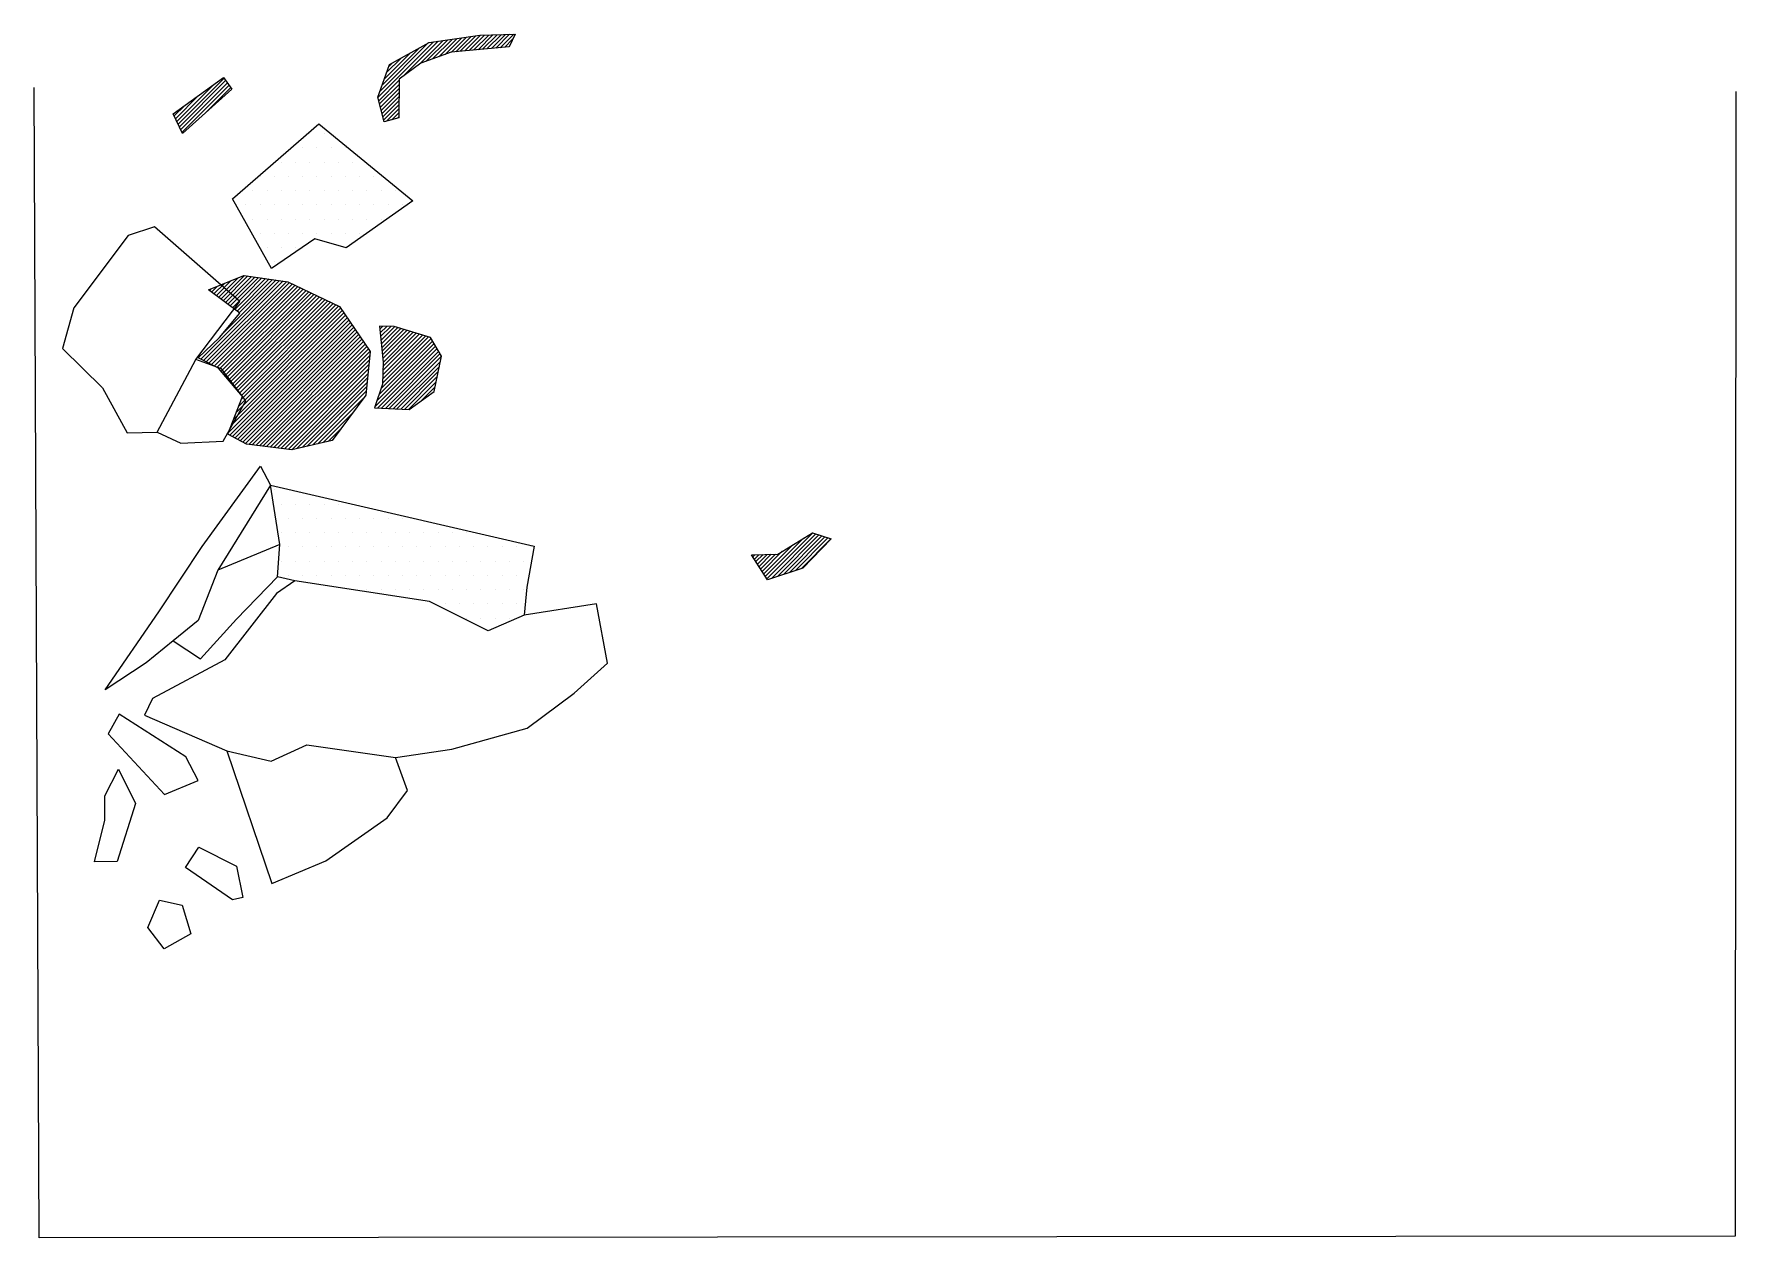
# Model space of a CAD drawing. Header units: metres. Extents: x 2 to 3.5, y -21.01 to -19.95.
import ezdxf

# ---------------------------------------------------------------- set-up
doc = ezdxf.new("R2010")
doc.units = ezdxf.units.M
doc.header["$LTSCALE"] = 25
doc.header["$MEASUREMENT"] = 0
doc.linetypes.add('STRICHPUNKTX2', pattern=[2, 1, -0.5, 0, -0.5])
doc.layers.get('0').update_dxf_attribs({"linetype": 'CONTINUOUS'})
for name, color, linetype in [('GRABUNGSGRENZE', 3, 'STRICHPUNKTX2'), ('KNOCHEN', 2, 'CONTINUOUS'), ('KNOCHENSCHRAFF', 2, 'CONTINUOUS'), ('STEINE', 4, 'CONTINUOUS'), ('STEINESCHRAFF', 4, 'CONTINUOUS')]:
    doc.layers.add(name, color=color, linetype=linetype)

# ---------------------------------------------------------------- blocks, each defined once
blk = doc.blocks.new('*X1')
at = {"color": 0}
for p, q in [((232.63, -1998.64), (235.65, -1995.62)), ((233.96, -1997.67), (236.06, -1995.57)), ((234.59, -1997.39), (236.47, -1995.51)), ((235.15, -1997.19), (236.89, -1995.45)), ((235.7, -1996.99), (237.3, -1995.39)), ((236.25, -1996.79), (237.71, -1995.34)), ((236.8, -1996.6), (238.12, -1995.28)), ((237.19, -1996.56), (238.53, -1995.22)), ((237.58, -1996.52), (238.94, -1995.16)), ((237.97, -1996.49), (239.34, -1995.11)), ((238.36, -1996.45), (239.71, -1995.1)), ((238.75, -1996.42), (240.08, -1995.09)), ((239.14, -1996.38), (240.44, -1995.07)), ((239.53, -1996.34), (240.81, -1995.06)), ((239.92, -1996.31), (241.18, -1995.05)), ((240.31, -1996.27), (241.54, -1995.04)), ((240.7, -1996.24), (241.91, -1995.02)), ((241.09, -1996.2), (242.28, -1995.01)), ((241.48, -1996.16), (242.17, -1995.46)), ((230.35, -2000.57), (235.24, -1995.68)), ((230.5, -2000.07), (234.8, -1995.76)), ((230.7, -1999.52), (234.01, -1996.2)), ((230.89, -1998.97), (233.22, -1996.64)), ((231.08, -1998.42), (232.43, -1997.08)), ((241.87, -1996.13), (241.88, -1996.11)), ((231.28, -1997.88), (231.63, -1997.52)), ((212.7, -2002.67), (215.86, -1999.51)), ((212.81, -2002.91), (216.84, -1998.88)), ((212.93, -2003.15), (216.98, -1999.09)), ((213.04, -2003.39), (217.13, -1999.3)), ((213.15, -2003.63), (217.27, -1999.51)), ((215.25, -2001.89), (217.42, -1999.71)), ((230.42, -2000.85), (232.21, -1999.06)), ((230.49, -2001.13), (232.21, -1999.42)), ((230.57, -2001.42), (232.21, -1999.78)), ((212.47, -2002.19), (213.36, -2001.29)), ((212.59, -2002.43), (214.61, -2000.4)), ((230.64, -2001.7), (232.2, -2000.13)), ((230.71, -2001.98), (232.2, -2000.49)), ((230.78, -2002.26), (232.19, -2000.85)), ((230.86, -2002.54), (232.19, -2001.21)), ((231.09, -2002.66), (232.18, -2001.57)), ((231.58, -2002.52), (232.18, -2001.92)), ((232.07, -2002.39), (232.17, -2002.28)), ((216.35, -2018.11), (218.08, -2016.38)), ((216.56, -2018.26), (218.63, -2016.18)), ((216.76, -2018.41), (218.94, -2016.23)), ((216.96, -2018.56), (219.25, -2016.27)), ((217.17, -2018.71), (219.55, -2016.32)), ((217.37, -2018.86), (219.86, -2016.36)), ((217.57, -2019.01), (220.17, -2016.4)), ((217.78, -2019.16), (220.48, -2016.45)), ((217.98, -2019.31), (220.79, -2016.49)), ((218.18, -2019.46), (221.1, -2016.54)), ((214.81, -2023.53), (221.72, -2016.63)), ((215.05, -2023.65), (222.03, -2016.67)), ((215.28, -2023.77), (222.34, -2016.71)), ((215.51, -2023.89), (222.6, -2016.8)), ((215.54, -2017.51), (215.67, -2017.38)), ((215.74, -2017.66), (216.27, -2017.13)), ((215.75, -2024.01), (222.84, -2016.92)), ((215.95, -2017.81), (216.87, -2016.88)), ((215.98, -2024.13), (223.08, -2017.03)), ((216.15, -2017.96), (217.47, -2016.63)), ((216.22, -2024.25), (223.32, -2017.15)), ((216.42, -2024.4), (223.56, -2017.26)), ((216.58, -2024.59), (223.8, -2017.38)), ((216.74, -2024.79), (224.04, -2017.49)), ((216.85, -2021.15), (221.41, -2016.58)), ((216.9, -2024.98), (224.27, -2017.61)), ((217.07, -2025.17), (224.51, -2017.72)), ((217.23, -2025.36), (224.75, -2017.84)), ((217.39, -2025.55), (224.99, -2017.95)), ((217.47, -2029.36), (227.36, -2019.47)), ((217.55, -2025.75), (225.23, -2018.07)), ((217.69, -2028.79), (227.22, -2019.26)), ((217.71, -2025.94), (225.47, -2018.18)), ((217.87, -2026.13), (225.71, -2018.3)), ((217.91, -2028.22), (227.07, -2019.05)), ((218.03, -2026.32), (225.95, -2018.41)), ((218.13, -2027.64), (226.9, -2018.87)), ((218.2, -2026.51), (226.19, -2018.53)), ((218.35, -2027.07), (226.66, -2018.75)), ((218.36, -2026.71), (226.42, -2018.64)), ((217.25, -2029.93), (227.5, -2019.68)), ((217.34, -2030.2), (227.65, -2019.89)), ((217.57, -2030.32), (227.79, -2020.1)), ((217.8, -2030.45), (227.93, -2020.31)), ((218.03, -2030.57), (228.08, -2020.52)), ((218.26, -2030.69), (228.22, -2020.73)), ((218.49, -2030.81), (228.37, -2020.94)), ((230.52, -2020.91), (230.79, -2020.64)), ((230.55, -2021.23), (231.13, -2020.65)), ((230.58, -2021.55), (231.47, -2020.66)), ((230.61, -2021.88), (231.8, -2020.69)), ((230.64, -2022.2), (232.08, -2020.77)), ((230.68, -2022.52), (232.35, -2020.85)), ((230.71, -2022.84), (232.62, -2020.93)), ((230.74, -2023.16), (232.89, -2021.01)), ((218.72, -2030.94), (228.51, -2021.15)), ((219.01, -2031.01), (228.65, -2021.36)), ((219.32, -2031.05), (228.8, -2021.57)), ((219.64, -2031.09), (228.94, -2021.78)), ((219.95, -2031.12), (229.08, -2021.99)), ((220.26, -2031.16), (229.23, -2022.2)), ((220.58, -2031.2), (229.37, -2022.41)), ((230.08, -2027.72), (235.41, -2022.38)), ((230.26, -2027.18), (235.28, -2022.16)), ((230.44, -2026.65), (235.15, -2021.94)), ((230.62, -2026.11), (235.02, -2021.71)), ((230.76, -2025.62), (234.8, -2021.58)), ((230.77, -2023.48), (233.16, -2021.09)), ((230.77, -2024.9), (234.25, -2021.42)), ((230.77, -2025.26), (234.52, -2021.5)), ((230.78, -2024.53), (233.98, -2021.34)), ((230.79, -2024.17), (233.71, -2021.26)), ((230.8, -2023.81), (233.44, -2021.17)), ((214.58, -2023.41), (214.79, -2023.2)), ((220.89, -2031.24), (229.51, -2022.62)), ((221.21, -2031.28), (229.66, -2022.83)), ((221.52, -2031.32), (229.65, -2023.2)), ((221.83, -2031.36), (229.6, -2023.59)), ((222.15, -2031.4), (229.56, -2023.99)), ((230.33, -2027.81), (235.55, -2022.6)), ((230.67, -2027.83), (235.68, -2022.82)), ((231.01, -2027.85), (235.81, -2023.04)), ((231.34, -2027.86), (235.94, -2023.27)), ((231.68, -2027.88), (235.84, -2023.72)), ((222.46, -2031.44), (229.52, -2024.38)), ((222.78, -2031.48), (229.48, -2024.78)), ((223.23, -2031.38), (229.44, -2025.17)), ((232.02, -2027.89), (235.75, -2024.17)), ((232.36, -2027.91), (235.65, -2024.61)), ((232.69, -2027.93), (235.56, -2025.06)), ((223.69, -2031.27), (229.4, -2025.57)), ((224.15, -2031.16), (229.36, -2025.96)), ((224.61, -2031.06), (229.32, -2026.35)), ((225.07, -2030.95), (229.11, -2026.91)), ((233.03, -2027.94), (235.46, -2025.51)), ((234.12, -2027.2), (235.37, -2025.96)), ((225.53, -2030.84), (228.11, -2028.27)), ((225.99, -2030.74), (227.1, -2029.63)), ((264.48, -2042.81), (268.53, -2038.76)), ((264.88, -2042.76), (268.79, -2038.85)), ((265.41, -2042.59), (269.06, -2038.94)), ((264.07, -2042.16), (265.84, -2040.38)), ((264.21, -2042.37), (266.77, -2039.81)), ((264.35, -2042.59), (267.7, -2039.23)), ((265.94, -2042.41), (269.32, -2039.03)), ((266.47, -2042.24), (269.58, -2039.12)), ((267, -2042.06), (269.85, -2039.21)), ((267.52, -2041.89), (270.11, -2039.3)), ((263.25, -2040.86), (263.42, -2040.69)), ((263.39, -2041.07), (263.78, -2040.68)), ((263.53, -2041.29), (264.15, -2040.67)), ((263.66, -2041.51), (264.51, -2040.66)), ((263.8, -2041.72), (264.87, -2040.65)), ((263.94, -2041.94), (265.23, -2040.64))]:
    blk.add_line(p, q, dxfattribs=at)
blk = doc.blocks.new('*X2')
at = {"color": 0}
for p, q in [((224.375, -2003.75), (224.375, -2003.75)), ((225.625, -2003.75), (225.625, -2003.75)), ((223.75, -2005), (223.75, -2005)), ((225, -2005), (225, -2005)), ((226.25, -2005), (226.25, -2005)), ((227.5, -2005), (227.5, -2005)), ((220, -2007.5), (220, -2007.5)), ((221.25, -2007.5), (221.25, -2007.5)), ((221.875, -2006.25), (221.875, -2006.25)), ((222.5, -2007.5), (222.5, -2007.5)), ((223.125, -2006.25), (223.125, -2006.25)), ((223.75, -2007.5), (223.75, -2007.5)), ((224.375, -2006.25), (224.375, -2006.25)), ((225, -2007.5), (225, -2007.5)), ((225.625, -2006.25), (225.625, -2006.25)), ((226.25, -2007.5), (226.25, -2007.5)), ((226.875, -2006.25), (226.875, -2006.25)), ((227.5, -2007.5), (227.5, -2007.5)), ((228.125, -2006.25), (228.125, -2006.25)), ((228.75, -2007.5), (228.75, -2007.5)), ((230, -2007.5), (230, -2007.5)), ((219.375, -2008.75), (219.375, -2008.75)), ((220.625, -2008.75), (220.625, -2008.75)), ((221.875, -2008.75), (221.875, -2008.75)), ((223.125, -2008.75), (223.125, -2008.75)), ((224.375, -2008.75), (224.375, -2008.75)), ((225.625, -2008.75), (225.625, -2008.75)), ((226.875, -2008.75), (226.875, -2008.75)), ((228.125, -2008.75), (228.125, -2008.75)), ((229.375, -2008.75), (229.375, -2008.75)), ((230.625, -2008.75), (230.625, -2008.75)), ((231.875, -2008.75), (231.875, -2008.75)), ((218.75, -2010), (218.75, -2010)), ((220, -2010), (220, -2010)), ((221.25, -2010), (221.25, -2010)), ((222.5, -2010), (222.5, -2010)), ((223.75, -2010), (223.75, -2010)), ((225, -2010), (225, -2010)), ((226.25, -2010), (226.25, -2010)), ((227.5, -2010), (227.5, -2010)), ((228.75, -2010), (228.75, -2010)), ((230, -2010), (230, -2010)), ((231.25, -2010), (231.25, -2010)), ((232.5, -2010), (232.5, -2010)), ((219.375, -2011.25), (219.375, -2011.25)), ((220.625, -2011.25), (220.625, -2011.25)), ((221.875, -2011.25), (221.875, -2011.25)), ((223.125, -2011.25), (223.125, -2011.25)), ((224.375, -2011.25), (224.375, -2011.25)), ((225.625, -2011.25), (225.625, -2011.25)), ((226.875, -2011.25), (226.875, -2011.25)), ((228.125, -2011.25), (228.125, -2011.25)), ((229.375, -2011.25), (229.375, -2011.25)), ((230.625, -2011.25), (230.625, -2011.25)), ((220, -2012.5), (220, -2012.5)), ((221.25, -2012.5), (221.25, -2012.5)), ((222.5, -2012.5), (222.5, -2012.5)), ((223.75, -2012.5), (223.75, -2012.5)), ((225, -2012.5), (225, -2012.5)), ((226.25, -2012.5), (226.25, -2012.5)), ((227.5, -2012.5), (227.5, -2012.5)), ((228.75, -2012.5), (228.75, -2012.5)), ((220.625, -2013.75), (220.625, -2013.75)), ((221.25, -2015), (221.25, -2015)), ((221.875, -2013.75), (221.875, -2013.75)), ((223.125, -2013.75), (223.125, -2013.75)), ((221.25, -2035), (221.25, -2035)), ((222.5, -2035), (222.5, -2035)), ((221.875, -2036.25), (221.875, -2036.25)), ((223.125, -2036.25), (223.125, -2036.25)), ((224.375, -2036.25), (224.375, -2036.25)), ((225.625, -2036.25), (225.625, -2036.25)), ((226.875, -2036.25), (226.875, -2036.25)), ((221.875, -2038.75), (221.875, -2038.75)), ((222.5, -2037.5), (222.5, -2037.5)), ((223.125, -2038.75), (223.125, -2038.75)), ((223.75, -2037.5), (223.75, -2037.5)), ((224.375, -2038.75), (224.375, -2038.75)), ((225, -2037.5), (225, -2037.5)), ((225.625, -2038.75), (225.625, -2038.75)), ((226.25, -2037.5), (226.25, -2037.5)), ((226.875, -2038.75), (226.875, -2038.75)), ((227.5, -2037.5), (227.5, -2037.5)), ((228.125, -2038.75), (228.125, -2038.75)), ((228.75, -2037.5), (228.75, -2037.5)), ((229.375, -2038.75), (229.375, -2038.75)), ((230, -2037.5), (230, -2037.5)), ((230.625, -2038.75), (230.625, -2038.75)), ((231.25, -2037.5), (231.25, -2037.5)), ((231.875, -2038.75), (231.875, -2038.75)), ((232.5, -2037.5), (232.5, -2037.5)), ((233.125, -2038.75), (233.125, -2038.75)), ((234.375, -2038.75), (234.375, -2038.75)), ((235.625, -2038.75), (235.625, -2038.75)), ((236.875, -2038.75), (236.875, -2038.75)), ((238.125, -2038.75), (238.125, -2038.75)), ((222.5, -2040), (222.5, -2040)), ((223.75, -2040), (223.75, -2040)), ((225, -2040), (225, -2040)), ((226.25, -2040), (226.25, -2040)), ((227.5, -2040), (227.5, -2040)), ((228.75, -2040), (228.75, -2040)), ((230, -2040), (230, -2040)), ((231.25, -2040), (231.25, -2040)), ((232.5, -2040), (232.5, -2040)), ((233.75, -2040), (233.75, -2040)), ((235, -2040), (235, -2040)), ((236.25, -2040), (236.25, -2040)), ((237.5, -2040), (237.5, -2040)), ((238.75, -2040), (238.75, -2040)), ((240, -2040), (240, -2040)), ((241.25, -2040), (241.25, -2040)), ((242.5, -2040), (242.5, -2040)), ((243.75, -2040), (243.75, -2040)), ((221.875, -2041.25), (221.875, -2041.25)), ((223.125, -2041.25), (223.125, -2041.25)), ((224.375, -2041.25), (224.375, -2041.25)), ((225.625, -2041.25), (225.625, -2041.25)), ((226.875, -2041.25), (226.875, -2041.25)), ((228.125, -2041.25), (228.125, -2041.25)), ((229.375, -2041.25), (229.375, -2041.25)), ((230.625, -2041.25), (230.625, -2041.25)), ((231.875, -2041.25), (231.875, -2041.25)), ((233.125, -2041.25), (233.125, -2041.25)), ((234.375, -2041.25), (234.375, -2041.25)), ((235.625, -2041.25), (235.625, -2041.25)), ((236.875, -2041.25), (236.875, -2041.25)), ((238.125, -2041.25), (238.125, -2041.25)), ((239.375, -2041.25), (239.375, -2041.25)), ((240.625, -2041.25), (240.625, -2041.25)), ((241.875, -2041.25), (241.875, -2041.25)), ((243.125, -2041.25), (243.125, -2041.25)), ((222.5, -2042.5), (222.5, -2042.5)), ((223.75, -2042.5), (223.75, -2042.5)), ((225, -2042.5), (225, -2042.5)), ((226.25, -2042.5), (226.25, -2042.5)), ((227.5, -2042.5), (227.5, -2042.5)), ((228.75, -2042.5), (228.75, -2042.5)), ((230, -2042.5), (230, -2042.5)), ((231.25, -2042.5), (231.25, -2042.5)), ((232.5, -2042.5), (232.5, -2042.5)), ((233.75, -2042.5), (233.75, -2042.5)), ((235, -2042.5), (235, -2042.5)), ((236.25, -2042.5), (236.25, -2042.5)), ((237.5, -2042.5), (237.5, -2042.5)), ((238.75, -2042.5), (238.75, -2042.5)), ((240, -2042.5), (240, -2042.5)), ((241.25, -2042.5), (241.25, -2042.5)), ((242.5, -2042.5), (242.5, -2042.5)), ((228.125, -2043.75), (228.125, -2043.75)), ((229.375, -2043.75), (229.375, -2043.75)), ((230.625, -2043.75), (230.625, -2043.75)), ((231.875, -2043.75), (231.875, -2043.75)), ((233.125, -2043.75), (233.125, -2043.75)), ((234.375, -2043.75), (234.375, -2043.75)), ((235.625, -2043.75), (235.625, -2043.75)), ((236.875, -2043.75), (236.875, -2043.75)), ((238.125, -2043.75), (238.125, -2043.75)), ((239.375, -2043.75), (239.375, -2043.75)), ((240.625, -2043.75), (240.625, -2043.75)), ((241.875, -2043.75), (241.875, -2043.75)), ((243.125, -2043.75), (243.125, -2043.75)), ((236.25, -2045), (236.25, -2045)), ((237.5, -2045), (237.5, -2045)), ((238.125, -2046.25), (238.125, -2046.25)), ((238.75, -2045), (238.75, -2045)), ((239.375, -2046.25), (239.375, -2046.25)), ((240, -2045), (240, -2045)), ((240.625, -2046.25), (240.625, -2046.25)), ((241.25, -2045), (241.25, -2045)), ((241.875, -2046.25), (241.875, -2046.25)), ((242.5, -2045), (242.5, -2045))]:
    blk.add_line(p, q, dxfattribs=at)

msp = doc.modelspace()

# ---------------------------------------------------------------- linework, layer by layer
at = {"layer": 'GRABUNGSGRENZE', "flags": 128}
msp.add_lwpolyline([(3.4954, -20.0004), (3.4948, -21.0047), (2.0061, -21.0062), (2.0017, -19.9969)], dxfattribs=at)
at = {"layer": 'KNOCHEN'}
for points in [[(2.309, -20.0272), (2.3034, -20.0053), (2.3135, -19.9768), (2.3485, -19.9574), (2.3928, -19.9511), (2.4238, -19.9501), (2.4188, -19.9613), (2.3679, -19.966), (2.341, -19.9757), (2.3222, -19.9895), (2.3217, -20.0236), (2.309, -20.0272)], [(2.1238, -20.02), (2.168, -19.9883), (2.1752, -19.9985), (2.132, -20.0373), (2.1238, -20.02)], [(2.1547, -20.1746), (2.1857, -20.1618), (2.2244, -20.1673), (2.2697, -20.189), (2.2968, -20.2287), (2.2928, -20.2668), (2.2634, -20.3066), (2.2278, -20.3148), (2.1881, -20.3098), (2.1718, -20.3012), (2.1845, -20.2681), (2.1635, -20.2432), (2.1457, -20.2341), (2.1645, -20.2163), (2.1822, -20.1948), (2.1547, -20.1746)], [(2.3005, -20.278), (2.331, -20.2795), (2.3528, -20.2636), (2.3594, -20.2326), (2.3497, -20.2163), (2.3176, -20.2067), (2.3049, -20.2063), (2.308, -20.2378), (2.3076, -20.2571), (2.3005, -20.278)], [(2.6315, -20.4069), (2.6544, -20.4064), (2.6849, -20.3875), (2.7012, -20.393), (2.6763, -20.4185), (2.6453, -20.4288), (2.6315, -20.4069)]]:
    msp.add_lwpolyline(points, dxfattribs=at)
at = {"layer": 'STEINE'}
for points in [[(2.2101, -20.1556), (2.1759, -20.0946), (2.2515, -20.0288), (2.3341, -20.0963), (2.2757, -20.1376), (2.2482, -20.1296), (2.2101, -20.1556)], [(2.0266, -20.2258), (2.0618, -20.2603), (2.0833, -20.2999), (2.1097, -20.2993), (2.1437, -20.2356), (2.1822, -20.1847), (2.1073, -20.1192), (2.0844, -20.1269), (2.0367, -20.1901), (2.0266, -20.2258)], [(2.1097, -20.2993), (2.1306, -20.3089), (2.1678, -20.3073), (2.1875, -20.2717), (2.1661, -20.2437), (2.1437, -20.2356)], [(2.064, -20.5253), (2.1111, -20.457), (2.1492, -20.3995), (2.2004, -20.3291), (2.2091, -20.3459), (2.1629, -20.4203), (2.1458, -20.4646), (2.1239, -20.4824), (2.1001, -20.5018), (2.064, -20.5253)], [(2.2173, -20.3978), (2.2091, -20.3459)], [(2.2091, -20.3459), (2.4407, -20.3993), (2.4342, -20.4354), (2.4317, -20.4598)], [(2.1239, -20.4824), (2.1479, -20.4982), (2.1793, -20.4635), (2.2154, -20.4263), (2.2173, -20.3978), (2.1629, -20.4203)], [(2.0986, -20.5476), (2.171, -20.579), (2.2097, -20.5881), (2.2412, -20.5737), (2.319, -20.5847), (2.3684, -20.5775), (2.4345, -20.559), (2.4756, -20.5284), (2.505, -20.5019), (2.4952, -20.45), (2.4317, -20.4598), (2.4002, -20.4736), (2.3487, -20.4478), (2.2306, -20.4298), (2.2144, -20.441), (2.1692, -20.4991), (2.1057, -20.5329), (2.0986, -20.5476)], [(2.2306, -20.4298), (2.2154, -20.4263)], [(2.1349, -20.5842), (2.0763, -20.5467), (2.0666, -20.564), (2.1161, -20.6173), (2.1456, -20.605), (2.1349, -20.5842)], [(2.171, -20.579), (2.2104, -20.6954), (2.2577, -20.6754), (2.3115, -20.6377), (2.3293, -20.6137), (2.319, -20.5847)], [(2.0547, -20.6764), (2.0638, -20.6398), (2.0637, -20.6184), (2.0759, -20.595), (2.0907, -20.625), (2.0745, -20.6759), (2.0547, -20.6764)], [(2.1346, -20.6813), (2.1462, -20.6635), (2.1794, -20.6802), (2.185, -20.7077), (2.1759, -20.7097), (2.1346, -20.6813)], [(2.1016, -20.7338), (2.1118, -20.7099), (2.1316, -20.7144), (2.1393, -20.7393), (2.1159, -20.7526), (2.1016, -20.7338)]]:
    msp.add_lwpolyline(points, dxfattribs=at)

# ---------------------------------------------------------------- block references
at = {"layer": 'KNOCHENSCHRAFF', "xscale": 0.01, "yscale": 0.01, "zscale": 0.01}
msp.add_blockref('*X1', (0, 0), dxfattribs=at)
at = {"layer": 'STEINESCHRAFF', "xscale": 0.01, "yscale": 0.01, "zscale": 0.01}
msp.add_blockref('*X2', (0, 0), dxfattribs=at)

doc.saveas('drawing.dxf')
